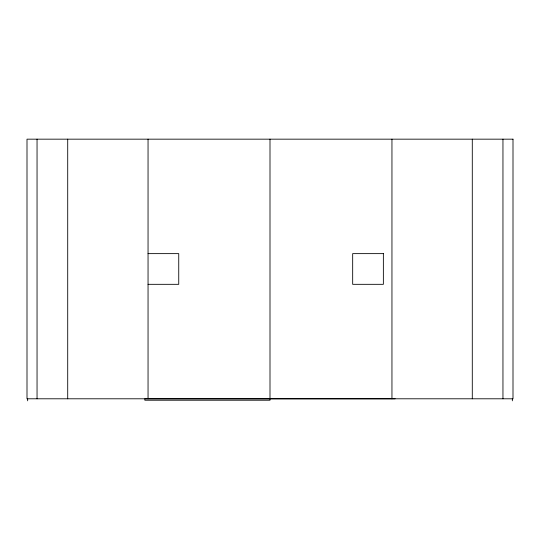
<?xml version="1.0" encoding="UTF-8"?>
<svg xmlns="http://www.w3.org/2000/svg" width="540" height="540" viewBox="0 0 540 540"><rect width="100%" height="100%" fill="white"/><g stroke="black" fill="none" stroke-linecap="round" stroke-linejoin="round"><path stroke-width="0.81" d="M67.709 398.79L67.709 139.165M270 139.165L270 400.221L144.855 400.221L144.855 398.79L395.145 398.79M391.952 398.79L391.952 139.165M502.956 398.79L502.956 139.165M512.345 400.835L512.345 398.79M148.048 253.631L178.74 253.631L178.74 284.324L148.048 284.324M472.291 139.165L472.291 398.79M148.048 139.165L148.048 398.79M37.044 139.165L37.044 398.79M27.655 398.79L27.655 400.835M513 139.165L513 398.79L27 398.79L27 139.165L513 139.165M383.366 253.631L352.674 253.631L352.674 284.324L383.366 284.324L383.366 253.631"/></g></svg>
